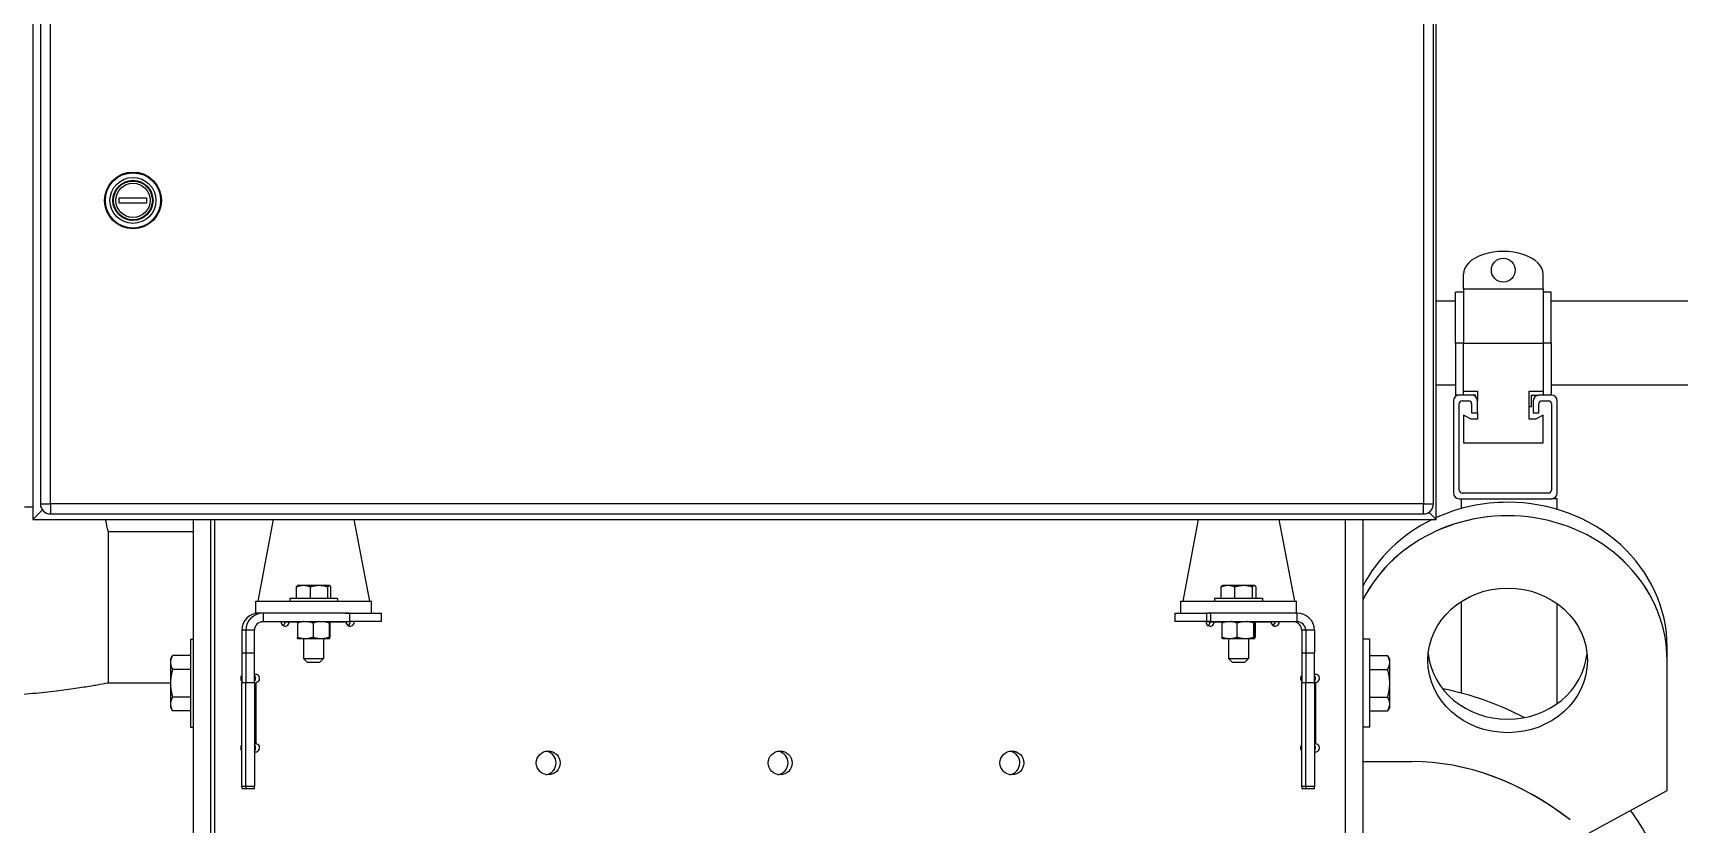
# Model space of a CAD drawing. Header units: inches. Extents: x -883 to 808, y -248 to 1051.
# Drawn here: x 322.95 to 348.76, y -139.88 to -127.49 of the extents above; entities that cross this region are included whole.
import ezdxf

# ---------------------------------------------------------------- set-up
doc = ezdxf.new("R2010")
doc.units = ezdxf.units.IN
doc.header["$MEASUREMENT"] = 0
doc.layers.get('0').update_dxf_attribs({"linetype": 'CONTINUOUS'})
doc.layers.add('EQUIPMENT - COMPRESSORS', color=41, linetype='CONTINUOUS')

# ---------------------------------------------------------------- blocks, each defined once
blk = doc.blocks.new('A$Ce5854fb8')
for p, q in [((94.049, 69.764), (94.049, 42.764)), ((116.049, 42.764), (116.049, 69.764)), ((94.167, 69.519), (94.167, 43.009)), ((94.324, 43.009), (94.324, 69.519)), ((115.847, 69.519), (115.847, 43.009)), ((116.004, 43.009), (116.004, 69.519)), ((95.403, 47.722), (95.403, 47.807)), ((95.403, 47.807), (95.83, 47.807)), ((95.83, 47.807), (95.83, 47.722)), ((95.83, 47.722), (95.403, 47.722)), ((116.474, 46.379), (116.474, 46.61)), ((117.724, 46.379), (117.724, 46.61)), ((116.474, 46.325), (116.349, 46.325)), ((116.349, 45.528), (116.349, 46.325)), ((116.474, 46.379), (116.474, 45.528)), ((116.474, 46.379), (117.724, 46.379)), ((117.724, 46.379), (117.724, 45.528)), ((117.849, 46.325), (117.724, 46.325)), ((117.849, 45.528), (117.849, 46.325)), ((116.349, 46.185), (116.049, 46.185)), ((120.542, 46.185), (117.849, 46.185)), ((116.474, 45.528), (116.349, 45.528)), ((116.349, 45.528), (116.349, 44.715)), ((116.474, 44.715), (116.474, 45.528)), ((116.474, 45.528), (117.724, 45.528)), ((117.724, 45.528), (117.724, 44.715)), ((117.849, 45.528), (117.724, 45.528)), ((117.849, 45.528), (117.849, 44.715)), ((116.349, 44.87), (116.049, 44.87)), ((116.408, 44.715), (116.349, 44.715)), ((116.603, 44.715), (116.408, 44.715)), ((116.474, 44.774), (116.693, 44.774)), ((116.663, 44.715), (116.603, 44.715)), ((116.663, 44.693), (116.663, 44.715)), ((116.693, 44.774), (116.693, 44.625)), ((117.506, 44.336), (117.506, 44.774)), ((117.506, 44.774), (117.724, 44.774)), ((117.536, 44.715), (117.536, 44.528)), ((117.536, 44.715), (117.658, 44.715)), ((117.853, 44.715), (117.658, 44.715)), ((120.542, 44.87), (117.849, 44.87)), ((116.318, 44.625), (116.318, 43.18)), ((116.408, 43.225), (116.408, 44.58)), ((116.453, 44.625), (116.558, 44.625)), ((116.593, 44.336), (116.474, 44.398)), ((116.474, 44.398), (116.474, 43.966)), ((116.603, 44.58), (116.603, 44.434)), ((116.603, 44.434), (116.693, 44.434)), ((116.693, 44.434), (116.693, 44.625)), ((116.693, 44.434), (116.693, 44.336)), ((117.536, 44.528), (117.506, 44.528)), ((117.568, 44.625), (117.568, 44.434)), ((117.568, 44.434), (117.658, 44.434)), ((117.724, 44.398), (117.606, 44.336)), ((117.658, 44.434), (117.658, 44.58)), ((117.703, 44.625), (117.808, 44.625)), ((117.724, 43.966), (117.724, 44.398)), ((117.853, 44.58), (117.853, 43.225)), ((117.943, 43.18), (117.943, 44.625)), ((116.693, 44.336), (116.593, 44.336)), ((117.606, 44.336), (117.506, 44.336)), ((116.474, 43.966), (117.724, 43.966)), ((117.808, 43.18), (116.453, 43.18)), ((94.049, 42.957), (93.919, 42.957)), ((94.049, 42.764), (94.194, 42.909)), ((94.167, 43.009), (94.324, 43.009)), ((94.194, 42.921), (94.194, 42.909)), ((94.194, 42.909), (94.203, 42.909)), ((115.847, 43.009), (94.324, 43.009)), ((94.324, 43.009), (94.324, 42.852)), ((94.324, 42.852), (115.847, 42.852)), ((115.847, 43.009), (116.004, 43.009)), ((115.847, 42.852), (115.847, 43.009)), ((116.049, 42.764), (115.934, 42.879)), ((116.408, 43.09), (117.853, 43.09)), ((116.443, 42.938), (116.443, 43.09)), ((117.943, 43.09), (117.853, 43.09)), ((117.943, 42.923), (117.943, 43.09)), ((94.049, 42.764), (116.049, 42.764)), ((96.564, 23.952), (96.564, 42.764)), ((96.833, 42.764), (96.833, 23.952)), ((96.896, 42.764), (96.896, 23.951)), ((97.817, 42.764), (97.574, 41.488)), ((99.081, 42.764), (99.324, 41.488)), ((112.317, 42.764), (112.074, 41.488)), ((113.581, 42.764), (113.824, 41.488)), ((114.627, 23.951), (114.627, 42.764)), ((114.896, 42.764), (114.896, 23.951)), ((95.229, 42.579), (96.564, 42.579)), ((95.229, 42.579), (96.564, 42.579)), ((95.23, 42.577), (95.23, 40.202)), ((95.23, 42.577), (95.23, 40.202)), ((98.179, 41.527), (98.179, 41.708)), ((98.199, 41.73), (98.195, 41.728)), ((98.29, 41.73), (98.199, 41.73)), ((98.537, 41.73), (98.29, 41.73)), ((98.402, 41.527), (98.402, 41.708)), ((98.695, 41.73), (98.537, 41.73)), ((98.672, 41.527), (98.672, 41.708)), ((98.699, 41.73), (98.695, 41.73)), ((98.699, 41.73), (98.702, 41.728)), ((98.719, 41.527), (98.719, 41.708)), ((112.675, 41.527), (112.675, 41.708)), ((112.699, 41.73), (112.694, 41.727)), ((112.783, 41.73), (112.699, 41.73)), ((113.028, 41.73), (112.783, 41.73)), ((112.891, 41.527), (112.891, 41.708)), ((113.194, 41.73), (113.028, 41.73)), ((113.165, 41.527), (113.165, 41.708)), ((113.199, 41.73), (113.194, 41.73)), ((113.199, 41.73), (113.204, 41.727)), ((113.223, 41.527), (113.223, 41.708)), ((97.543, 41.488), (99.355, 41.488)), ((97.543, 41.3), (97.543, 41.488)), ((97.593, 41.3), (97.543, 41.3)), ((98.949, 41.3), (97.593, 41.3)), ((97.593, 41.3), (97.593, 41.292)), ((99.012, 41.299), (97.656, 41.299)), ((97.656, 41.299), (97.656, 41.165)), ((98.824, 41.527), (98.074, 41.527)), ((98.074, 41.527), (98.074, 41.488)), ((98.824, 41.527), (98.824, 41.488)), ((98.949, 41.3), (99.449, 41.3)), ((98.949, 41.3), (98.949, 41.299)), ((99.012, 41.299), (99.512, 41.299)), ((99.012, 41.299), (99.012, 41.165)), ((99.355, 41.3), (99.355, 41.488)), ((99.449, 41.299), (99.449, 41.3)), ((99.512, 41.165), (99.512, 41.299)), ((111.949, 41.3), (112.449, 41.3)), ((111.949, 41.3), (111.949, 41.166)), ((112.043, 41.488), (113.855, 41.488)), ((112.043, 41.3), (112.043, 41.488)), ((113.805, 41.3), (112.449, 41.3)), ((112.449, 41.166), (112.449, 41.3)), ((112.489, 41.299), (112.512, 41.299)), ((113.868, 41.299), (112.512, 41.299)), ((112.512, 41.165), (112.512, 41.299)), ((113.324, 41.527), (112.574, 41.527)), ((112.574, 41.527), (112.574, 41.488)), ((113.324, 41.527), (113.324, 41.488)), ((113.805, 41.299), (113.805, 41.3)), ((113.855, 41.3), (113.805, 41.3)), ((113.855, 41.3), (113.855, 41.488)), ((113.868, 41.165), (113.868, 41.299)), ((116.443, 40.044), (116.443, 41.481)), ((117.943, 39.881), (117.943, 41.446)), ((97.324, 41.031), (97.324, 40.675)), ((97.387, 41.031), (97.324, 41.031)), ((97.656, 41.165), (99.012, 41.165)), ((98.196, 41.158), (98.001, 41.158)), ((98.196, 41.157), (98.064, 41.157)), ((98.195, 41.144), (98.195, 40.922)), ((98.44, 41.144), (98.44, 40.922)), ((98.694, 41.144), (98.694, 40.922)), ((98.896, 41.158), (98.701, 41.158)), ((98.959, 41.157), (98.701, 41.157)), ((98.703, 41.144), (98.703, 40.922)), ((99.512, 41.165), (99.012, 41.165)), ((112.449, 41.166), (111.949, 41.166)), ((112.012, 41.166), (112.012, 41.165)), ((112.512, 41.165), (112.012, 41.165)), ((112.449, 41.166), (112.489, 41.166)), ((112.693, 41.158), (112.501, 41.158)), ((112.512, 41.165), (113.868, 41.165)), ((112.692, 41.157), (112.564, 41.157)), ((112.688, 41.144), (112.688, 40.922)), ((112.69, 40.922), (112.69, 41.144)), ((112.929, 40.922), (112.929, 41.144)), ((113.189, 40.922), (113.189, 41.144)), ((113.396, 41.158), (113.205, 41.158)), ((113.459, 41.157), (113.205, 41.157)), ((113.208, 40.922), (113.208, 41.144)), ((113.21, 41.144), (113.21, 40.922)), ((114.002, 41.031), (113.939, 41.031)), ((113.939, 41.031), (113.939, 40.675)), ((96.517, 40.888), (96.517, 39.513)), ((96.517, 40.888), (96.564, 40.888)), ((97.387, 41.03), (97.387, 40.674)), ((97.521, 41.03), (97.387, 41.03)), ((97.521, 40.674), (97.521, 41.03)), ((98.199, 40.9), (98.317, 40.9)), ((98.199, 40.9), (98.199, 40.9)), ((98.293, 40.9), (98.293, 40.589)), ((98.317, 40.9), (98.567, 40.9)), ((98.567, 40.9), (98.699, 40.9)), ((98.605, 40.9), (98.605, 40.589)), ((98.699, 40.9), (98.699, 40.9)), ((98.699, 40.9), (98.699, 40.9)), ((112.699, 40.9), (112.698, 40.9)), ((112.698, 40.9), (112.698, 40.9)), ((112.699, 40.9), (112.81, 40.9)), ((112.793, 40.9), (112.793, 40.589)), ((112.81, 40.9), (113.059, 40.9)), ((113.059, 40.9), (113.198, 40.9)), ((113.105, 40.9), (113.105, 40.589)), ((113.198, 40.9), (113.199, 40.9)), ((113.199, 40.9), (113.199, 40.9)), ((113.199, 40.9), (113.2, 40.9)), ((114.002, 41.03), (114.002, 40.674)), ((114.137, 41.03), (114.002, 41.03)), ((114.137, 41.03), (114.137, 40.674)), ((115.006, 40.888), (114.896, 40.888)), ((115.006, 39.513), (115.006, 40.888)), ((96.205, 40.576), (96.238, 40.634)), ((96.205, 40.576), (96.205, 40.525)), ((96.205, 40.525), (96.205, 40.201)), ((96.517, 40.634), (96.238, 40.634)), ((97.324, 40.675), (97.324, 40.208)), ((97.324, 40.675), (97.387, 40.675)), ((97.387, 40.674), (97.387, 40.207)), ((97.387, 40.674), (97.521, 40.674)), ((97.521, 40.207), (97.521, 40.674)), ((98.293, 40.589), (98.605, 40.589)), ((98.355, 40.527), (98.293, 40.589)), ((98.543, 40.527), (98.355, 40.527)), ((98.543, 40.527), (98.605, 40.589)), ((112.793, 40.589), (113.105, 40.589)), ((112.855, 40.527), (112.793, 40.589)), ((113.043, 40.527), (112.855, 40.527)), ((113.043, 40.527), (113.105, 40.589)), ((113.939, 40.675), (113.939, 40.208)), ((113.939, 40.675), (114.002, 40.675)), ((114.002, 40.674), (114.002, 40.207)), ((114.002, 40.674), (114.137, 40.674)), ((114.137, 40.207), (114.137, 40.674)), ((115.006, 40.634), (115.285, 40.634)), ((115.319, 40.576), (115.285, 40.634)), ((115.319, 40.525), (115.319, 40.576)), ((115.319, 40.201), (115.319, 40.525)), ((119.667, 40.558), (119.667, 40.769)), ((119.667, 40.558), (119.667, 40.769)), ((119.667, 38.519), (119.667, 40.558)), ((119.667, 38.519), (119.667, 40.558)), ((119.667, 38.519), (119.667, 40.558)), ((96.517, 40.417), (96.238, 40.417)), ((115.006, 40.417), (115.285, 40.417)), ((96.205, 40.202), (95.23, 40.202)), ((96.205, 40.202), (95.23, 40.202)), ((96.205, 40.202), (95.23, 40.202)), ((96.205, 40.201), (96.205, 39.876)), ((97.324, 38.583), (97.324, 40.208)), ((97.387, 40.208), (97.324, 40.208)), ((97.387, 38.582), (97.387, 40.207)), ((97.521, 40.207), (97.387, 40.207)), ((97.521, 40.207), (97.521, 38.582)), ((97.541, 40.214), (97.541, 39.249)), ((114.002, 40.208), (113.939, 40.208)), ((113.939, 38.583), (113.939, 40.208)), ((114.137, 40.207), (114.002, 40.207)), ((114.002, 38.582), (114.002, 40.207)), ((114.137, 40.207), (114.137, 38.582)), ((114.157, 40.214), (114.157, 39.249)), ((115.319, 39.876), (115.319, 40.201)), ((96.205, 39.876), (96.205, 39.826)), ((96.205, 39.826), (96.238, 39.768)), ((96.517, 39.984), (96.238, 39.984)), ((96.517, 39.768), (96.238, 39.768)), ((115.006, 39.984), (115.285, 39.984)), ((115.006, 39.768), (115.285, 39.768)), ((115.319, 39.826), (115.285, 39.768)), ((115.319, 39.826), (115.319, 39.876)), ((96.517, 39.513), (96.564, 39.513)), ((115.006, 39.513), (114.896, 39.513)), ((114.896, 38.972), (115.667, 38.972)), ((114.896, 38.972), (115.667, 38.972)), ((114.896, 38.972), (115.667, 38.972)), ((97.324, 38.583), (97.324, 38.55)), ((97.387, 38.583), (97.324, 38.583)), ((97.324, 38.55), (97.387, 38.55)), ((97.387, 38.582), (97.387, 38.549)), ((97.521, 38.582), (97.387, 38.582)), ((97.387, 38.549), (97.521, 38.549)), ((97.521, 38.549), (97.521, 38.582)), ((113.939, 38.583), (113.939, 38.55)), ((114.002, 38.583), (113.939, 38.583)), ((113.939, 38.55), (114.002, 38.55)), ((114.002, 38.582), (114.002, 38.549)), ((114.137, 38.582), (114.002, 38.582)), ((114.002, 38.549), (114.137, 38.549)), ((114.137, 38.549), (114.137, 38.582)), ((118.428, 37.845), (119.667, 38.519)), ((118.428, 37.845), (119.667, 38.519)), ((118.428, 37.845), (119.667, 38.519))]:
    blk.add_line(p, q)
for centre, radius in [((95.617, 47.764), 0.445), ((95.617, 47.764), 0.438), ((95.617, 47.764), 0.433), ((95.617, 47.764), 0.36), ((95.617, 47.764), 0.315), ((95.617, 47.764), 0.304), ((95.617, 47.764), 0.268), ((117.099, 46.672), 0.187), ((102.127, 38.951), 0.187), ((105.762, 38.951), 0.187), ((109.396, 38.951), 0.187)]:
    blk.add_circle(centre, radius)
for centre, radius, start, end in [((116.408, 44.625), 0.09, 90, 180), ((116.603, 44.625), 0.09, 0, 90), ((117.658, 44.625), 0.09, 90, 180), ((117.853, 44.625), 0.09, 0, 90), ((116.453, 44.58), 0.045, 90, 180), ((116.558, 44.58), 0.045, 0, 90), ((117.703, 44.58), 0.045, 90, 180), ((117.808, 44.58), 0.045, 0, 90), ((116.408, 43.18), 0.09, 180, 270), ((116.453, 43.225), 0.045, 180, 270), ((117.808, 43.225), 0.045, 270, 0), ((117.853, 43.18), 0.09, 270, 0), ((94.324, 43.009), 0.157, 180, 270), ((115.847, 43.009), 0.157, 270, 0), ((97.593, 41.031), 0.269, 90, 180), ((97.656, 41.03), 0.269, 90, 180), ((113.805, 41.031), 0.269, 84.1519, 90), ((113.868, 41.03), 0.269, 0, 90), ((97.656, 41.03), 0.134, 90, 180), ((98.002, 41.157), 0.0625, 173.1079, 0), ((97.939, 41.158), 0.0625, 298.9892, 0), ((98.959, 41.158), 0.0625, 180, 181.2835), ((99.022, 41.157), 0.0625, 180, 6.8921), ((98.959, 41.158), 0.0625, 298.9892, 5.601), ((112.502, 41.157), 0.0625, 173.1079, 0), ((112.439, 41.158), 0.0625, 298.9892, 0), ((113.459, 41.158), 0.0625, 180, 181.2835), ((113.522, 41.157), 0.0625, 180, 6.8921), ((113.459, 41.158), 0.0625, 298.9892, 5.601), ((113.805, 41.031), 0.134, 0, 81.726), ((113.868, 41.03), 0.134, 0, 90), ((97.367, 40.277), 0.0625, 133.4467, 226.5533), ((97.541, 40.277), 0.0625, 270, 108.6629), ((97.478, 40.278), 0.0625, 313.4467, 46.5533), ((113.982, 40.277), 0.0625, 133.4467, 226.5533), ((114.157, 40.277), 0.0625, 270, 108.6629), ((114.094, 40.278), 0.0625, 313.4467, 46.5533), ((115.23, 35.459), 4.743, 62.3839, 78.8229), ((115.23, 35.459), 4.743, 62.3839, 78.8229), ((97.367, 39.187), 0.0625, 133.4467, 226.5533), ((97.541, 39.187), 0.0625, 251.3371, 90), ((97.478, 39.188), 0.0625, 313.4467, 46.5533), ((113.982, 39.187), 0.0625, 133.4467, 226.5533), ((114.157, 39.187), 0.0625, 251.3371, 90), ((114.094, 39.188), 0.0625, 313.4467, 46.5533), ((102.064, 38.952), 0.187, 278.3974, 79.0557), ((105.699, 38.952), 0.187, 278.3974, 79.0557), ((109.333, 38.952), 0.187, 278.3974, 79.0557), ((115.23, 35.459), 4.743, 22.5118, 35.4212), ((115.23, 35.459), 4.743, 22.5118, 35.4212)]:
    blk.add_arc(centre, radius, start, end)
for centre, major_axis, ratio, start_param, end_param in [((117.099, 46.61), (0.625, 0), 0.569164, 0, 3.141593), ((117.167, 40.558), (2.5, 0), 0.906308, 0, 2.709759), ((117.167, 40.558), (2.5, 0), 0.906308, 0, 2.710238), ((117.167, 40.558), (2.5, 0), 0.906308, 0, 2.710238), ((117.167, 40.769), (2.5, 0), 0.906308, 1.570696, 2.03442), ((117.167, 40.769), (2.5, 0), 0.906308, 0, 1.570896), ((117.167, 40.769), (2.5, 0), 0.906308, 0, 1.570896), ((117.167, 40.769), (2.5, 0), 0.906308, 2.064581, 2.709759), ((117.167, 40.769), (-1.25, 0), 0.906308, 0.093397, 1.570596), ((117.167, 40.769), (-1.25, 0), 0.906308, 0.093397, 1.570596), ((117.167, 40.769), (1.25, 0), 0.906308, 4.712589, 6.189788), ((115.667, 28.096), (0, 10.876), 0.568929, 5.871374, 6.283185), ((115.667, 28.096), (0, 10.876), 0.568929, 5.870367, 6.283185), ((115.667, 28.096), (0, 10.876), 0.568929, 5.870367, 6.283185)]:
    blk.add_ellipse(centre, major_axis=major_axis, ratio=ratio, start_param=start_param, end_param=end_param)
blk.add_ellipse((117.167, 40.558), major_axis=(-1.25, 0), ratio=0.906308)
blk.add_ellipse((117.167, 40.558), major_axis=(-1.25, 0), ratio=0.906308)
blk.add_ellipse((117.167, 40.558), major_axis=(-1.25, 0), ratio=0.906308)
for points, knots in [([(95.23, 42.577), (95.23, 42.577), (95.229, 42.58), (95.225, 42.595), (95.223, 42.606), (95.213, 42.649), (95.203, 42.692), (95.193, 42.749), (95.192, 42.757), (95.19, 42.764)], [6.488041, 6.488041, 6.488041, 6.488041, 6.758357, 6.758357, 7.028674, 7.028674, 7.569306, 7.569306, 7.648734, 7.648734, 7.648734, 7.648734]), ([(95.23, 42.577), (95.23, 42.577), (95.229, 42.58), (95.225, 42.595), (95.223, 42.606), (95.213, 42.649), (95.203, 42.692), (95.193, 42.749), (95.192, 42.757), (95.19, 42.764)], [6.488041, 6.488041, 6.488041, 6.488041, 6.758357, 6.758357, 7.028674, 7.028674, 7.569306, 7.569306, 7.648734, 7.648734, 7.648734, 7.648734]), ([(95.23, 40.202), (95.23, 40.202), (95.216, 40.199), (95.159, 40.189), (95.116, 40.181), (95.001, 40.161), (94.929, 40.149), (94.764, 40.123), (94.67, 40.109), (94.471, 40.083), (94.358, 40.069), (94.113, 40.043), (93.98, 40.031), (93.703, 40.01), (93.559, 40.002), (93.331, 39.994), (93.249, 39.992), (93.167, 39.991)], [8.633065, 8.633065, 8.633065, 8.633065, 9.712175, 9.712175, 10.791285, 10.791285, 11.870395, 11.870395, 12.949505, 12.949505, 14.028661, 14.028661, 15.107818, 15.107818, 16.186974, 16.186974, 16.795554, 16.795554, 16.795554, 16.795554]), ([(95.23, 40.202), (95.23, 40.202), (95.216, 40.199), (95.159, 40.189), (95.116, 40.181), (95.001, 40.161), (94.929, 40.149), (94.764, 40.123), (94.67, 40.109), (94.471, 40.083), (94.358, 40.069), (94.113, 40.043), (93.98, 40.031), (93.703, 40.01), (93.559, 40.002), (93.331, 39.994), (93.249, 39.992), (93.167, 39.991)], [8.633065, 8.633065, 8.633065, 8.633065, 9.712175, 9.712175, 10.791285, 10.791285, 11.870395, 11.870395, 12.949505, 12.949505, 14.028661, 14.028661, 15.107818, 15.107818, 16.186974, 16.186974, 16.795554, 16.795554, 16.795554, 16.795554])]:
    blk.add_open_spline(points, degree=3, knots=knots)
for points, weights in [([(98.29, 41.73), (98.238, 41.73), (98.179, 41.708)], [1, 1.04314139574, 1.01001874936]), ([(98.179, 41.708), (98.188, 41.724), (98.195, 41.728)], [1.01001874936, 1.03325479022, 1.01895949486]), ([(98.402, 41.708), (98.342, 41.73), (98.29, 41.73)], [1.01001874936, 1.04314139574, 1]), ([(98.537, 41.73), (98.474, 41.73), (98.402, 41.708)], [1, 1.04314139574, 1.01001874936]), ([(98.672, 41.708), (98.599, 41.73), (98.537, 41.73)], [1.01001874936, 1.04314139574, 1]), ([(98.695, 41.73), (98.684, 41.73), (98.672, 41.708)], [1, 1.04314139574, 1.01001874936]), ([(98.719, 41.708), (98.706, 41.73), (98.695, 41.73)], [1.01001874936, 1.04314139574, 1]), ([(112.783, 41.73), (112.733, 41.73), (112.675, 41.708)], [1, 1.04314139574, 1.01001874936]), ([(112.675, 41.708), (112.685, 41.722), (112.694, 41.727)], [1.01001874936, 1.03086464029, 1.02150331627]), ([(112.891, 41.708), (112.833, 41.73), (112.783, 41.73)], [1.01001874936, 1.04314139574, 1]), ([(113.028, 41.73), (112.964, 41.73), (112.891, 41.708)], [1, 1.04314139574, 1.01001874936]), ([(113.165, 41.708), (113.091, 41.73), (113.028, 41.73)], [1.01001874936, 1.04314139574, 1]), ([(113.194, 41.73), (113.18, 41.73), (113.165, 41.708)], [1, 1.04314139574, 1.01001874936]), ([(113.223, 41.708), (113.207, 41.73), (113.194, 41.73)], [1.01001874936, 1.04314139574, 1]), ([(98.288, 41.165), (98.244, 41.16), (98.195, 41.144)], [1.01431554355, 1.02838330033, 1]), ([(98.195, 41.144), (98.196, 41.16), (98.198, 41.165)], [1, 1.02838330034, 1.01431554354]), ([(98.44, 41.144), (98.39, 41.16), (98.347, 41.165)], [1, 1.02838330033, 1.01431554355]), ([(98.536, 41.165), (98.491, 41.16), (98.44, 41.144)], [1.01431554355, 1.02838330033, 1]), ([(98.694, 41.144), (98.643, 41.16), (98.598, 41.165)], [1, 1.02838330033, 1.01431554355]), ([(98.698, 41.165), (98.696, 41.16), (98.694, 41.144)], [1.01431554354, 1.02838330034, 1]), ([(98.703, 41.144), (98.701, 41.16), (98.7, 41.165)], [1, 1.02838330034, 1.01431554354]), ([(112.688, 41.144), (112.693, 41.16), (112.697, 41.165)], [1, 1.02838330042, 1.01431554346]), ([(112.69, 41.144), (112.689, 41.144), (112.688, 41.144)], [1.00109657852, 1.00055644721, 1]), ([(112.781, 41.165), (112.738, 41.16), (112.69, 41.144)], [1.01431554355, 1.02838330033, 1]), ([(112.69, 41.144), (112.694, 41.16), (112.697, 41.165)], [1, 1.02838330034, 1.01431554354]), ([(112.929, 41.144), (112.881, 41.16), (112.839, 41.165)], [1, 1.02838330033, 1.01431554355]), ([(113.028, 41.165), (112.982, 41.16), (112.929, 41.144)], [1.01431554355, 1.02838330033, 1]), ([(113.189, 41.144), (113.136, 41.16), (113.09, 41.165)], [1, 1.02838330033, 1.01431554355]), ([(113.196, 41.165), (113.192, 41.16), (113.189, 41.144)], [1.01431554354, 1.02838330034, 1]), ([(113.208, 41.144), (113.204, 41.16), (113.201, 41.165)], [1, 1.02838330034, 1.01431554354]), ([(113.21, 41.144), (113.205, 41.16), (113.201, 41.165)], [1, 1.02838330042, 1.01431554346]), ([(98.195, 40.922), (98.26, 40.9), (98.317, 40.9)], [1, 1.0379548493, 1]), ([(98.199, 40.9), (98.197, 40.901), (98.195, 40.922)], [1.00394171977, 1.03586940371, 1]), ([(98.317, 40.9), (98.374, 40.9), (98.44, 40.922)], [1, 1.0379548493, 1]), ([(98.44, 40.922), (98.508, 40.9), (98.567, 40.9)], [1, 1.0379548493, 1]), ([(98.567, 40.9), (98.626, 40.9), (98.694, 40.922)], [1, 1.0379548493, 1]), ([(98.694, 40.922), (98.697, 40.9), (98.699, 40.9)], [1, 1.0379548493, 1]), ([(98.699, 40.9), (98.701, 40.9), (98.703, 40.922)], [1, 1.0379548493, 1]), ([(112.688, 40.922), (112.689, 40.922), (112.69, 40.922)], [1, 1.00055644721, 1.00109657853]), ([(112.698, 40.9), (112.693, 40.903), (112.688, 40.922)], [1.00952276767, 1.0323723879, 1]), ([(112.69, 40.922), (112.754, 40.9), (112.81, 40.9)], [1, 1.0379548493, 1]), ([(112.698, 40.9), (112.694, 40.903), (112.69, 40.922)], [1.00809412879, 1.03334881731, 1]), ([(112.81, 40.9), (112.865, 40.9), (112.929, 40.922)], [1, 1.0379548493, 1]), ([(112.929, 40.922), (112.999, 40.9), (113.059, 40.9)], [1, 1.0379548493, 1]), ([(113.059, 40.9), (113.119, 40.9), (113.189, 40.922)], [1, 1.0379548493, 1]), ([(113.189, 40.922), (113.194, 40.9), (113.198, 40.9)], [1, 1.0379548493, 1]), ([(113.198, 40.9), (113.203, 40.9), (113.208, 40.922)], [1, 1.0379548493, 1]), ([(113.199, 40.9), (113.204, 40.903), (113.21, 40.922)], [1.0088205662, 1.03286090462, 1]), ([(96.238, 40.634), (96.205, 40.576), (96.205, 40.525)], [1.01001874936, 1.04314139574, 1]), ([(96.205, 40.525), (96.205, 40.475), (96.238, 40.417)], [1, 1.04314139574, 1.01001874936]), ([(115.319, 40.525), (115.319, 40.576), (115.285, 40.634)], [1, 1.04314139574, 1.01001874936]), ([(115.285, 40.417), (115.319, 40.475), (115.319, 40.525)], [1.01001874936, 1.04314139574, 1]), ([(96.238, 40.417), (96.205, 40.301), (96.205, 40.201)], [1.01001874936, 1.04314139574, 1]), ([(115.319, 40.201), (115.319, 40.301), (115.285, 40.417)], [1, 1.04314139574, 1.01001874936]), ([(96.205, 40.201), (96.205, 40.1), (96.238, 39.984)], [1, 1.04314139574, 1.01001874936]), ([(115.285, 39.984), (115.319, 40.1), (115.319, 40.201)], [1.01001874936, 1.04314139574, 1]), ([(96.238, 39.984), (96.205, 39.926), (96.205, 39.876)], [1.01001874936, 1.04314139574, 1]), ([(96.205, 39.876), (96.205, 39.826), (96.238, 39.768)], [1, 1.04314139574, 1.01001874936]), ([(115.319, 39.876), (115.319, 39.926), (115.285, 39.984)], [1, 1.04314139574, 1.01001874936]), ([(115.285, 39.768), (115.319, 39.826), (115.319, 39.876)], [1.01001874936, 1.04314139574, 1])]:
    blk.add_rational_spline(points, weights, degree=2)

msp = doc.modelspace()

# ---------------------------------------------------------------- block references
at = {"layer": 'EQUIPMENT - COMPRESSORS'}
msp.add_blockref('A$Ce5854fb8', (228.90563, -177.87785), dxfattribs=at)

doc.saveas('drawing.dxf')
